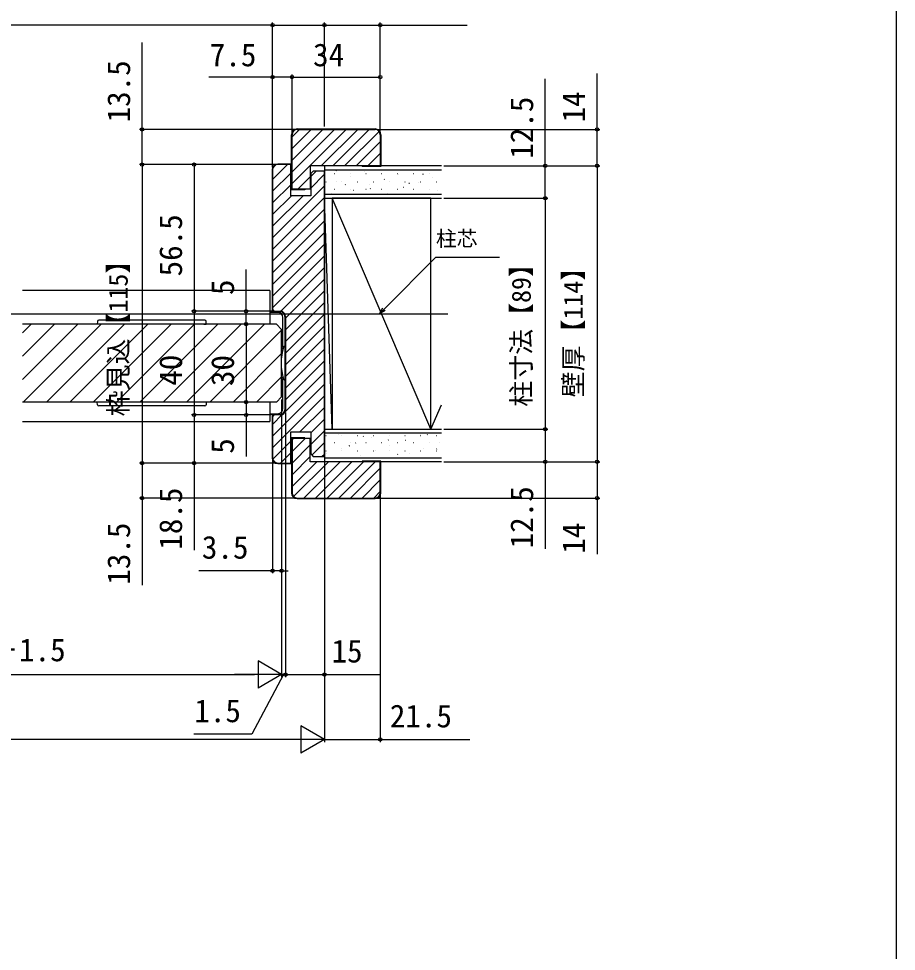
# Model space of a CAD drawing. Units: millimetres, scale not verified. Extents: x -525 to 525, y -783 to 779.
# Drawn here: x 187.2 to 525.1, y 10.4 to 369.7 of the extents above; entities that cross this region are included whole.
import ezdxf
from ezdxf.enums import TextEntityAlignment as Align

# ---------------------------------------------------------------- set-up
doc = ezdxf.new("R2010")
doc.units = ezdxf.units.MM
doc.header["$LTSCALE"] = 4
for name, color, linetype in [('0-5_YKK_12', 2, 'Continuous'), ('0-6_YKK_13', 4, 'Continuous'), ('0-8_YKK_D', 6, 'Continuous'), ('0-9_YKK_ZWAK', 7, 'Continuous'), ('0-A_YSS_K', 3, 'Continuous'), ('0-B_YSS_KE', 3, 'Continuous')]:
    doc.layers.add(name, color=color, linetype=linetype)
doc.styles.add('ＭＳ ゴシック', font='')
doc.styles.get('ＭＳ ゴシック').set_extended_font_data('MS Gothic')

msp = doc.modelspace()

# ---------------------------------------------------------------- linework, layer by layer
at = {"layer": '0-5_YKK_12'}
for p, q in [((283.9, 265.018), (188.65, 265.018)), ((283.9, 265.018), (283.9, 252.018)), ((-150.6, 256.018), (352.4, 256.018)), ((286.4, 252.018), (188.65, 252.018)), ((188.65, 248.701), (191.967, 252.018)), ((188.65, 239.721), (200.947, 252.018)), ((188.65, 230.741), (209.928, 252.018)), ((188.908, 222.018), (218.908, 252.018)), ((197.888, 222.018), (227.888, 252.018)), ((206.868, 222.018), (236.868, 252.018)), ((215.849, 222.018), (245.849, 252.018)), ((224.829, 222.018), (254.829, 252.018)), ((233.809, 222.018), (263.809, 252.018)), ((242.789, 222.018), (272.789, 252.018)), ((251.77, 222.018), (281.77, 252.018)), ((286.4, 252.018), (288.4, 250.018)), ((260.75, 222.018), (288.4, 249.668)), ((288.4, 224.018), (288.4, 250.018)), ((269.73, 222.018), (288.4, 240.688)), ((278.71, 222.018), (288.4, 231.708)), ((286.4, 222.018), (288.4, 224.018)), ((286.4, 222.018), (188.65, 222.018)), ((283.9, 222.018), (283.9, 214.518)), ((188.65, 214.518), (283.9, 214.518))]:
    msp.add_line(p, q, dxfattribs=at)
at = {"layer": '0-6_YKK_13'}
for p, q in [((283.9, 256.219), (283.9, 256.186)), ((283.9, 256.186), (283.9, 252.018)), ((217.463, 253.049), (217.4, 252.018)), ((258.838, 253.518), (217.962, 253.518)), ((258.402, 252.018), (259.4, 252.018)), ((259.4, 252.018), (259.337, 253.049)), ((288.9, 242.975), (288.878, 242.756)), ((288.878, 242.309), (288.878, 242.756)), ((289.7, 243.418), (289.42, 243.418)), ((289.7, 243.418), (289.7, 230.618)), ((288.878, 231.281), (288.878, 231.727)), ((288.878, 231.281), (288.9, 231.062)), ((289.42, 230.618), (289.7, 230.618)), ((217.463, 220.988), (217.4, 222.018)), ((258.838, 220.518), (217.962, 220.518)), ((259.4, 222.018), (259.337, 220.988)), ((283.9, 222.018), (283.9, 217.851)), ((283.9, 217.851), (283.9, 217.819))]:
    msp.add_line(p, q, dxfattribs=at)
for points in [[(286.9, 256.519), (286.9, 256.519), (284.2, 256.519)], [(288.9, 242.975), (288.9, 254.519), (288.9, 254.519)], [(288.9, 219.519), (288.9, 219.519), (288.9, 231.062)], [(284.2, 217.519), (286.9, 217.519), (286.9, 217.519)]]:
    msp.add_lwpolyline(points, dxfattribs=at)
for centre, radius, start, end in [((284.2, 256.219), 0.3, 90, 174.88985), ((286.9, 254.519), 2, 0.00218, 89.99782), ((217.962, 253.018), 0.5, 90, 176.5), ((258.838, 253.018), 0.5, 3.5, 90), ((309.18, 237.018), 20.98, 162.8442, 197.1558), ((289.42, 243.118), 0.3, 90, 162.8442), ((289.42, 230.918), 0.3, 197.1558, 270), ((217.962, 221.018), 0.5, 183.5, 270), ((258.838, 221.018), 0.5, 270, 356.5), ((286.9, 219.519), 2, 270.00218, 359.99782), ((284.2, 217.819), 0.3, 185.11015, 270)]:
    msp.add_arc(centre, radius, start, end, dxfattribs=at)
for centre, major_axis, start_param, end_param in [((284.2, 256.221), (0.212, 0.214), 2.2670055, 2.3561945), ((284.2, 217.816), (-0.212, 0.214), 0.7853982, 0.8745872)]:
    msp.add_ellipse(centre, major_axis=major_axis, ratio=0.991311, start_param=start_param, end_param=end_param, dxfattribs=at)
at = {"layer": '0-8_YKK_D'}
for p, q in [((284.9, 367.218), (115.9, 367.218)), ((284.9, 312.518), (284.9, 368.218)), ((284.9, 337.217), (284.9, 368.218)), ((284.9, 367.218), (304.9, 367.218)), ((304.9, 328.218), (304.9, 368.218)), ((304.9, 328.218), (304.9, 368.218)), ((326.4, 326.018), (326.4, 368.218)), ((284.9, 312.518), (284.9, 348.218)), ((292.4, 326.018), (292.4, 348.218)), ((292.4, 326.018), (292.4, 348.218)), ((292.4, 347.218), (326.4, 347.218)), ((326.4, 326.018), (326.4, 348.218)), ((293.4, 327.018), (233.7, 327.018)), ((325.4, 327.018), (410.9, 327.018)), ((285.9, 313.518), (233.7, 313.518)), ((285.9, 313.518), (233.7, 313.518)), ((234.7, 313.518), (234.7, 198.518)), ((285.9, 313.518), (253.7, 313.518)), ((254.7, 313.518), (254.7, 257.018)), ((350.9, 313.018), (410.9, 313.018)), ((350.9, 313.018), (410.9, 313.018)), ((350.9, 313.018), (390.9, 313.018)), ((409.9, 313.018), (409.9, 199.018)), ((350.9, 300.518), (390.9, 300.518)), ((350.9, 300.518), (390.9, 300.518)), ((389.9, 300.518), (389.9, 211.518)), ((284.9, 257.018), (253.7, 257.018)), ((284.9, 257.018), (253.7, 257.018)), ((254.7, 257.018), (254.7, 217.018)), ((284.9, 257.018), (273.7, 257.018)), ((274.7, 252.018), (274.7, 222.018)), ((288.4, 223.018), (288.4, 156.019)), ((288.4, 223.018), (288.4, 116.019)), ((288.4, 222.018), (288.4, 116.019)), ((284.9, 217.018), (253.7, 217.018)), ((284.9, 217.018), (253.7, 217.018)), ((284.9, 217.018), (273.7, 217.018)), ((289.9, 218.018), (289.9, 116.019)), ((289.9, 218.018), (289.9, 116.019)), ((350.9, 211.518), (390.9, 211.518)), ((350.9, 211.518), (390.9, 211.518)), ((285.9, 198.518), (233.7, 198.518)), ((285.9, 198.518), (233.7, 198.518)), ((285.9, 198.518), (253.7, 198.518)), ((284.9, 199.518), (284.9, 156.019)), ((304.9, 200.018), (304.9, 91.019)), ((304.9, 199.018), (304.9, 91.019)), ((350.9, 199.018), (410.9, 199.018)), ((350.9, 199.018), (410.9, 199.018)), ((350.9, 199.018), (390.9, 199.018)), ((293.4, 185.018), (233.7, 185.018)), ((325.4, 185.018), (410.9, 185.018)), ((326.4, 186.492), (326.4, 91.019)), ((304.9, 175.018), (304.9, 116.019)), ((284.9, 157.019), (256.573, 157.019)), ((288.4, 157.019), (284.9, 157.019)), ((288.4, 157.019), (290.95, 157.019)), ((288.4, 117.019), (279.307, 122.269)), ((279.307, 122.269), (279.307, 111.769)), ((96.4, 117.019), (277.9, 117.019)), ((288.4, 117.019), (270.213, 117.019)), ((288.4, 117.019), (279.307, 111.769)), ((288.4, 117.019), (285.85, 117.019)), ((289.9, 117.019), (288.4, 117.019)), ((289.9, 117.019), (288.4, 117.019)), ((289.9, 117.019), (292.45, 117.019)), ((304.9, 92.019), (295.807, 97.269)), ((295.807, 97.269), (295.807, 86.769)), ((294.4, 92.019), (-92.6, 92.019)), ((304.9, 92.019), (286.713, 92.019)), ((304.9, 92.019), (295.807, 86.769))]:
    msp.add_line(p, q, dxfattribs=at)
for points in [[(304.9, 367.218), (326.4, 367.218), (359.905, 367.218)], [(234.7, 313.518), (234.7, 327.018), (234.7, 360.568)], [(409.9, 313.018), (409.9, 327.018), (409.9, 348.636)], [(292.4, 347.218), (284.9, 347.218), (260.395, 347.218)], [(389.9, 300.518), (389.9, 313.018), (389.9, 346.568)], [(326.044, 256.017), (327.847, 257.82), (347.843, 277.816), (372.235, 277.816)], [(274.7, 252.018), (274.7, 257.018), (274.7, 273.073)], [(328.33, 257.337), (326.044, 256.017), (327.364, 258.303)], [(274.7, 222.018), (274.7, 217.018), (274.7, 200.964)], [(254.7, 217.018), (254.7, 198.518), (254.7, 164.968)], [(389.9, 211.518), (389.9, 199.018), (389.9, 165.468)], [(234.7, 198.518), (234.7, 185.018), (234.7, 151.468)], [(409.9, 199.018), (409.9, 185.018), (409.9, 163.4)], [(289.15, 117.019), (276.902, 94.019), (254.63, 94.019)], [(289.9, 117.019), (304.9, 117.019), (326.177, 117.019)], [(304.9, 92.019), (326.4, 92.019), (360.905, 92.019)]]:
    msp.add_lwpolyline(points, dxfattribs=at)
for centre in [(284.9, 367.218), (284.9, 367.218), (304.9, 367.218), (304.9, 367.218), (326.4, 367.218), (284.9, 347.218), (292.4, 347.218), (292.4, 347.218), (326.4, 347.218), (234.7, 327.018), (409.9, 327.018), (234.7, 313.518), (234.7, 313.518), (254.7, 313.518), (389.9, 313.018), (409.9, 313.018), (409.9, 313.018), (389.9, 300.518), (389.9, 300.518), (254.7, 257.018), (254.7, 257.018), (274.7, 257.018), (274.7, 252.018), (274.7, 252.018), (274.7, 222.018), (274.7, 222.018), (254.7, 217.018), (254.7, 217.018), (274.7, 217.018), (389.9, 211.518), (389.9, 211.518), (234.7, 198.518), (234.7, 198.518), (254.7, 198.518), (389.9, 199.018), (409.9, 199.018), (409.9, 199.018), (234.7, 185.018), (409.9, 185.018), (284.9, 157.019), (288.4, 157.019), (289.9, 117.019), (289.9, 117.019), (304.9, 117.019), (326.4, 92.019)]:
    msp.add_circle(centre, 0.637, dxfattribs=at)
at = {"layer": '0-9_YKK_ZWAK'}
msp.add_lwpolyline([(-524.9, -783.4), (525.1, -783.4), (525.1, 746.6)], dxfattribs=at)
at = {"layer": '0-A_YSS_K'}
for p, q in [((292.4, 324.183), (295.235, 327.018)), ((292.4, 319.693), (299.726, 327.018)), ((292.4, 315.203), (304.216, 327.018)), ((292.4, 310.712), (308.706, 327.018)), ((292.4, 306.222), (313.196, 327.018)), ((303.686, 313.018), (317.686, 327.018)), ((308.176, 313.018), (322.176, 327.018)), ((312.666, 313.018), (325.941, 326.293)), ((317.156, 313.018), (326.4, 322.262)), ((321.647, 313.018), (326.4, 317.772)), ((284.9, 307.702), (290.716, 313.518)), ((285.103, 312.395), (286.023, 313.316)), ((349.9, 313.018), (304.9, 313.018)), ((304.9, 313.018), (304.9, 199.018)), ((326.137, 313.018), (326.4, 313.281)), ((284.9, 303.212), (291.9, 310.212)), ((299.6, 308.932), (301.686, 311.018)), ((299.6, 304.442), (304.9, 309.742)), ((304.9, 311.518), (349.9, 311.518)), ((308.675, 310.028), (308.775, 310.028)), ((309.24, 311.119), (309.407, 311.229)), ((314.755, 310.028), (314.855, 310.028)), ((320.422, 310.792), (320.441, 310.798)), ((320.835, 310.028), (320.935, 310.028)), ((326.915, 310.028), (327.015, 310.028)), ((332.995, 310.028), (333.095, 310.028)), ((333.441, 309.72), (333.46, 309.726)), ((339.075, 310.028), (339.175, 310.028)), ((342.818, 309.837), (342.984, 309.947)), ((345.155, 310.028), (345.255, 310.028)), ((284.9, 298.722), (291.9, 305.722)), ((294.686, 304.018), (299.4, 308.732)), ((305.445, 306.798), (305.545, 306.798)), ((309.356, 306.873), (309.375, 306.879)), ((311.525, 306.798), (311.625, 306.798)), ((312.85, 305.672), (313.017, 305.783)), ((314.936, 308.849), (314.955, 308.855)), ((317.605, 306.798), (317.705, 306.798)), ((322.374, 305.801), (322.393, 305.807)), ((323.685, 306.798), (323.785, 306.798)), ((327.834, 307.754), (328, 307.865)), ((327.955, 307.777), (327.974, 307.784)), ((329.765, 306.798), (329.865, 306.798)), ((335.845, 306.798), (335.945, 306.798)), ((337.439, 306.277), (337.606, 306.387)), ((340.973, 306.705), (340.992, 306.712)), ((341.925, 306.798), (342.025, 306.798)), ((346.459, 308.648), (346.478, 308.655)), ((348.005, 306.798), (348.105, 306.798)), ((284.9, 285.252), (304.9, 305.252)), ((299.176, 304.018), (299.4, 304.242)), ((349.9, 302.018), (304.9, 302.018)), ((307.471, 302.112), (307.638, 302.223)), ((308.675, 304.048), (308.775, 304.048)), ((314.755, 304.048), (314.855, 304.048)), ((316.134, 303.591), (316.153, 303.598)), ((320.835, 304.048), (320.935, 304.048)), ((322.455, 304.195), (322.622, 304.305)), ((326.915, 304.048), (327.015, 304.048)), ((329.153, 302.519), (329.171, 302.526)), ((332.995, 304.048), (333.095, 304.048)), ((335.393, 304.729), (335.412, 304.736)), ((339.075, 304.048), (339.175, 304.048)), ((345.155, 304.048), (345.255, 304.048)), ((348.411, 303.657), (348.43, 303.664)), ((284.9, 294.232), (292.186, 301.518)), ((284.9, 289.742), (296.676, 301.518)), ((284.9, 280.762), (304.9, 300.762)), ((304.9, 300.518), (349.9, 300.518)), ((307.9, 211.518), (304.9, 300.518)), ((345.9, 211.518), (307.9, 300.518)), ((339.9, 300.518), (309.9, 300.518)), ((284.9, 276.272), (304.9, 296.272)), ((284.9, 271.781), (304.9, 291.781)), ((284.9, 267.291), (304.9, 287.291)), ((284.9, 262.801), (304.9, 282.801)), ((284.9, 258.311), (304.9, 278.311)), ((288.088, 257.009), (304.9, 273.821)), ((289.9, 254.331), (304.9, 269.331)), ((289.9, 249.841), (304.9, 264.841)), ((289.9, 245.351), (304.9, 260.351)), ((289.9, 240.86), (304.9, 255.86)), ((289.9, 236.37), (304.9, 251.37)), ((289.9, 231.88), (304.9, 246.88)), ((289.9, 227.39), (304.9, 242.39)), ((289.9, 222.9), (304.9, 237.9)), ((289.751, 218.261), (304.9, 233.41)), ((284.9, 208.92), (304.9, 228.92)), ((284.9, 204.43), (304.9, 224.43)), ((295.479, 210.518), (304.9, 219.939)), ((345.9, 211.518), (349.9, 220.887)), ((284.9, 213.41), (288.657, 217.167)), ((299.6, 210.149), (304.9, 215.449)), ((299.6, 205.659), (304.9, 210.959)), ((304.9, 211.518), (349.9, 211.518)), ((349.9, 210.018), (304.9, 210.018)), ((305.445, 209.178), (305.545, 209.178)), ((309.9, 211.518), (339.9, 211.518)), ((310.122, 209.506), (310.141, 209.513)), ((311.525, 209.178), (311.625, 209.178)), ((317.605, 209.178), (317.705, 209.178)), ((319.822, 208.753), (319.989, 208.864)), ((323.141, 208.434), (323.16, 208.441)), ((323.685, 209.178), (323.785, 209.178)), ((329.765, 209.178), (329.865, 209.178)), ((335.845, 209.178), (335.945, 209.178)), ((341.74, 209.338), (341.759, 209.345)), ((341.925, 209.178), (342.025, 209.178)), ((344.411, 209.357), (344.578, 209.468)), ((348.005, 209.178), (348.105, 209.178)), ((284.967, 200.006), (291.9, 206.939)), ((292.4, 207.439), (292.979, 208.018)), ((292.4, 202.949), (297.469, 208.018)), ((292.4, 198.459), (299.4, 205.459)), ((300.025, 201.594), (304.9, 206.469)), ((304.9, 206.712), (305.005, 206.782)), ((308.675, 206.428), (308.775, 206.428)), ((314.444, 205.193), (314.61, 205.304)), ((314.755, 206.428), (314.855, 206.428)), ((316.901, 206.224), (316.919, 206.231)), ((320.835, 206.428), (320.935, 206.428)), ((326.915, 206.428), (327.015, 206.428)), ((329.428, 207.275), (329.594, 207.386)), ((329.919, 205.153), (329.938, 205.159)), ((332.995, 206.428), (333.095, 206.428)), ((336.159, 207.362), (336.178, 207.369)), ((339.075, 206.428), (339.175, 206.428)), ((345.155, 206.428), (345.255, 206.428)), ((349.178, 206.291), (349.197, 206.297)), ((287.969, 198.518), (291.9, 202.449)), ((303.939, 201.018), (304.9, 201.979)), ((305.445, 203.198), (305.545, 203.198)), ((305.834, 202.305), (305.853, 202.312)), ((311.414, 204.282), (311.433, 204.288)), ((311.525, 203.198), (311.625, 203.198)), ((317.605, 203.198), (317.705, 203.198)), ((318.853, 201.234), (318.871, 201.24)), ((323.685, 203.198), (323.785, 203.198)), ((324.433, 203.21), (324.452, 203.216)), ((329.765, 203.198), (329.865, 203.198)), ((333.037, 201.829), (333.204, 201.939)), ((335.845, 203.198), (335.945, 203.198)), ((337.451, 202.138), (337.47, 202.145)), ((341.925, 203.198), (342.025, 203.198)), ((342.938, 204.081), (342.956, 204.087)), ((348.005, 203.198), (348.105, 203.198)), ((348.021, 203.911), (348.188, 204.021)), ((292.4, 193.969), (299.4, 200.969)), ((292.4, 189.479), (301.939, 199.018)), ((293.001, 185.589), (306.429, 199.018)), ((296.92, 185.018), (310.92, 199.018)), ((301.41, 185.018), (315.41, 199.018)), ((304.9, 200.518), (349.9, 200.518)), ((349.9, 199.018), (304.9, 199.018)), ((305.9, 185.018), (319.9, 199.018)), ((310.39, 185.018), (324.39, 199.018)), ((314.88, 185.018), (326.4, 196.538)), ((319.37, 185.018), (326.4, 192.048)), ((323.86, 185.018), (326.4, 187.558))]:
    msp.add_line(p, q, dxfattribs=at)
msp.add_lwpolyline([(307.9, 211.518), (345.9, 211.518), (345.9, 300.518), (307.9, 300.518)], close=True, dxfattribs=at)
at = {"layer": '0-B_YSS_KE'}
for p, q in [((294.4, 327.218), (324.4, 327.218)), ((294.4, 327.018), (324.4, 327.018)), ((319.4, 313.018), (319.4, 312.818)), ((284.7, 311.518), (284.7, 258.018)), ((284.9, 311.518), (284.9, 258.018)), ((297.4, 304.018), (297.4, 303.818)), ((285.9, 257.018), (287.9, 257.018)), ((285.9, 256.818), (287.9, 256.818)), ((289.7, 255.018), (289.7, 219.018)), ((289.9, 255.018), (289.9, 219.018)), ((284.7, 216.018), (284.7, 200.518)), ((284.9, 216.018), (284.9, 200.518)), ((287.9, 217.218), (285.9, 217.218)), ((287.9, 217.018), (285.9, 217.018)), ((297.4, 208.018), (297.4, 208.218)), ((319.4, 199.018), (319.4, 199.218)), ((294.4, 185.018), (324.4, 185.018)), ((294.4, 184.818), (324.4, 184.818))]:
    msp.add_line(p, q, dxfattribs=at)
for points in [[(297.4, 303.818), (292.2, 303.818), (292.2, 325.018)], [(326.4, 325.018), (326.4, 313.018), (299.4, 313.018), (299.4, 304.018), (292.4, 304.018), (292.4, 325.018)], [(326.6, 325.018), (326.6, 312.818), (319.4, 312.818)], [(291.9, 306.718), (292.1, 306.718), (292.1, 313.718), (286.9, 313.718)], [(300.6, 311.018), (299.6, 310.018), (299.6, 301.518), (291.9, 301.518), (291.9, 306.518), (291.9, 313.518), (286.9, 313.518)], [(286.9, 198.518), (291.9, 198.518), (291.9, 205.518), (291.9, 210.518), (299.6, 210.518), (299.6, 202.018), (300.6, 201.018), (304.9, 201.018), (304.9, 311.018), (300.6, 311.018)], [(286.9, 198.318), (292.1, 198.318), (292.1, 205.318), (291.9, 205.318)], [(297.4, 208.218), (292.2, 208.218), (292.2, 187.018)], [(326.4, 187.018), (326.4, 199.018), (299.4, 199.018), (299.4, 208.018), (292.4, 208.018), (292.4, 187.018)], [(326.6, 187.018), (326.6, 199.218), (319.4, 199.218)]]:
    msp.add_lwpolyline(points, dxfattribs=at)
for centre, radius, start, end in [((294.4, 325.018), 2.2, 90, 180), ((294.4, 325.018), 2, 90, 180), ((324.4, 325.018), 2.2, 360, 90), ((324.4, 325.018), 2, 0, 90), ((286.9, 311.518), 2.2, 90, 180), ((286.9, 311.518), 2, 90, 180), ((285.9, 258.018), 1.2, 180, 270), ((285.9, 258.018), 1, 180, 270), ((287.9, 255.018), 2, 0, 90), ((287.9, 255.018), 1.8, 0, 90), ((285.9, 216.018), 1.2, 90, 180), ((285.9, 216.018), 1, 90, 180), ((287.9, 219.018), 2, 270, 0), ((287.9, 219.018), 1.8, 270, 0), ((286.9, 200.518), 2.2, 180, 270), ((286.9, 200.518), 2, 180, 270), ((294.4, 187.018), 2.2, 180, 270), ((294.4, 187.018), 2, 180, 270), ((324.4, 187.018), 2, 270, 0), ((324.4, 187.018), 2.2, 270, 0)]:
    msp.add_arc(centre, radius, start, end, dxfattribs=at)

# ---------------------------------------------------------------- texts
at = {"layer": '0-8_YKK_D', "style": 'ＭＳ ゴシック'}
for s, height, p in [('7.5', 8.798, (260.736, 348.718)), ('34', 8.798, (300.502, 348.718)), ('柱芯', 5.865, (347.805, 280.272)), ('3.5', 8.798, (257.686, 159.019)), ('DW＝W／2－1.5', 8.798, (127.355, 119.497)), ('15', 8.798, (307.609, 119.019)), ('1.5', 8.798, (254.789, 96.019)), ('21.5', 8.798, (330.064, 94.019))]:
    msp.add_text(s, height=height, dxfattribs=at).set_placement(p, align=Align.BOTTOM_LEFT)
for s, height, p in [('13.5', 8.798, (232.7, 329.727)), ('12.5', 8.798, (387.9, 315.727)), ('14', 8.798, (407.9, 329.727)), ('56.5', 8.798, (252.7, 270.405)), ('枠見込【115】', 7.331, (231.336, 216.501)), ('柱寸法【89】', 7.331, (386.536, 220.194)), ('壁厚【114】', 7.331, (406.536, 223.802)), ('5', 8.798, (272.7, 263.232)), ('40', 8.798, (252.7, 228.291)), ('30', 8.798, (272.7, 228.155)), ('5', 8.798, (272.7, 202.077)), ('18.5', 8.798, (252.7, 165.127)), ('12.5', 8.798, (387.9, 165.627)), ('13.5', 8.798, (232.7, 151.627)), ('14', 8.798, (407.9, 163.559))]:
    msp.add_text(s, height=height, rotation=90, dxfattribs=at).set_placement(p, align=Align.BOTTOM_LEFT)

doc.saveas('drawing.dxf')
